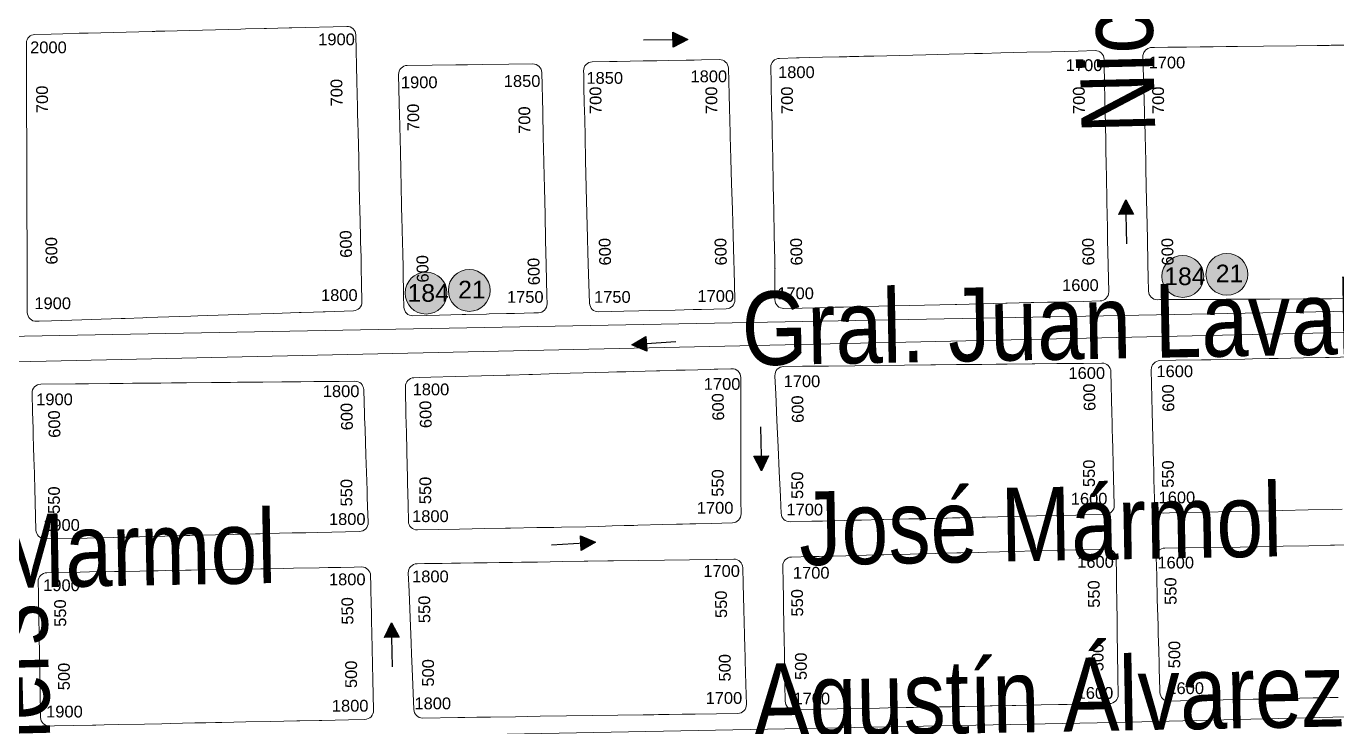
# Model space of a CAD drawing. Header units: millimetres. Extents: x 11558 to 23675, y 49449 to 61482.
# Drawn here: x 19057.3 to 19502.2, y 53947.7 to 54185.5 of the extents above; entities that cross this region are included whole.
import ezdxf

# ---------------------------------------------------------------- set-up
doc = ezdxf.new("R2010")
doc.units = ezdxf.units.MM
for name, color, linetype in [('0. plano base - nombres calles', 22, 'Continuous'), ('0. Plano Base - PLANO', 254, 'Continuous'), ('0. Plano base - sentido calles', 253, 'Continuous'), ('7. puesta en valor CC la lucila', 212, 'Continuous'), ('numeración', 7, 'Continuous')]:
    doc.layers.add(name, color=color, linetype=linetype)
for name, color, linetype, true_color in [('Linea 184 IDA', 7, 'Continuous', 0x3d3d3d), ('Linea 184 REGRESO', 7, 'Continuous', 0x18f75b), ('Linea 21 IDA Ramal F', 7, 'Continuous', 0x001861)]:
    doc.layers.add(name, color=color, linetype=linetype, true_color=true_color)
doc.layers.get('7. puesta en valor CC la lucila').off()
doc.styles.get("Standard").update_dxf_attribs({"font": 'arial.ttf'})

# ---------------------------------------------------------------- blocks, each defined once
blk = doc.blocks.new('MANZANAS')
at = {"layer": '0. Plano Base - PLANO', "color": 0, "linetype": 'Continuous', "lineweight": 5}
for points in [[(5639530.33, 6178144.8), (5639523.85, 6178141.29), (5639523.32, 6178141), (5639515.46, 6178136.86), (5639505.31, 6178131.53), (5639502.91, 6178130.27), (5639497.36, 6178127.35), (5639492.18, 6178124.63), (5639489.74, 6178123.34), (5639483.12, 6178119.86), (5639482.3, 6178119.43), (5639475.61, 6178115.91), (5639472.29, 6178114.17), (5639471.55, 6178113.78, -0.409498), (5639467.52, 6178114.99), (5639465.24, 6178119.17), (5639463.17, 6178122.96), (5639458.97, 6178130.63), (5639454.7, 6178138.45), (5639450.58, 6178145.98), (5639447.42, 6178151.77), (5639446.46, 6178153.52), (5639444.19, 6178157.66), (5639442.23, 6178161.23), (5639442.01, 6178161.62), (5639440.17, 6178164.92), (5639438.64, 6178167.66), (5639438.25, 6178168.36), (5639434.48, 6178175.16), (5639433.68, 6178176.59), (5639431.12, 6178181.19), (5639429.25, 6178184.55), (5639428.94, 6178185.11), (5639428.78, 6178186.09), (5639428.92, 6178187.07), (5639429.34, 6178187.96), (5639430.01, 6178188.7), (5639430.38, 6178188.89), (5639431.16, 6178189.31), (5639435.2, 6178191.46), (5639437.54, 6178192.71), (5639440.81, 6178194.46), (5639444.86, 6178196.62), (5639448.75, 6178198.69), (5639452.71, 6178200.8), (5639456.08, 6178202.61), (5639463.81, 6178206.72), (5639473.63, 6178211.96), (5639479.92, 6178215.36), (5639483.5, 6178217.29), (5639484.1, 6178217.62), (5639487.98, 6178219.75)], [(5639560.05, 6178079.56), (5639557.2, 6178078), (5639549.93, 6178074.03), (5639542.28, 6178069.84), (5639534.55, 6178065.62), (5639527.05, 6178061.52), (5639519.21, 6178057.24), (5639513.41, 6178054.07), (5639508.59, 6178051.43), (5639506.81, 6178050.46, -0.413328), (5639502.74, 6178051.64), (5639501.95, 6178053.07), (5639500.05, 6178056.52), (5639498.85, 6178058.7), (5639497.17, 6178061.76), (5639495.9, 6178064.07), (5639491.82, 6178071.48), (5639487.57, 6178079.21), (5639482.97, 6178087.55), (5639480.67, 6178091.73, -0.415686), (5639481.87, 6178095.81), (5639486.62, 6178098.4), (5639494.28, 6178102.56), (5639497.03, 6178104.06), (5639501.92, 6178106.72), (5639507.15, 6178109.57), (5639509.46, 6178110.82), (5639514.41, 6178113.52), (5639517.1, 6178114.98), (5639524.72, 6178119.12), (5639531.26, 6178122.68), (5639532.35, 6178123.27), (5639539.08, 6178126.93)], [(5639588.3, 6178022.25), (5639585.78, 6178020.87), (5639584.46, 6178020.15), (5639580.85, 6178018.17), (5639572.88, 6178013.81), (5639565.22, 6178009.62), (5639562.95, 6178008.38), (5639557.81, 6178005.56), (5639550.29, 6178001.45), (5639549.66, 6178001.11), (5639545.68, 6177998.93), (5639545.15, 6177998.64), (5639544.92, 6177998.51), (5639541.32, 6177996.54), (5639537.86, 6177994.65, -0.412389), (5639533.8, 6177995.83), (5639531.21, 6178000.49), (5639530.26, 6178002.19), (5639528.87, 6178004.71), (5639527.1, 6178007.9), (5639525.3, 6178011.14), (5639524.35, 6178012.85), (5639522.73, 6178015.76), (5639518.41, 6178023.54), (5639514.58, 6178030.44), (5639511.48, 6178036.03, -0.418391), (5639512.68, 6178040.13), (5639525.22, 6178046.86), (5639525.26, 6178046.67), (5639532.84, 6178050.82), (5639535.28, 6178052.16), (5639540.38, 6178054.96), (5639545.57, 6178057.81), (5639548.08, 6178059.18), (5639555.64, 6178063.33), (5639562.1, 6178066.87), (5639563.33, 6178067.54), (5639570.85, 6178071.66)]]:
    blk.add_lwpolyline(points, format="xyb", dxfattribs=at)
for points in [[(5639356.3, 6178053.94), (5639351.66, 6178062.99), (5639351.55, 6178063.21), (5639351.5, 6178063.3), (5639350.1, 6178065.85), (5639348.1, 6178069.52), (5639345.99, 6178073.38), (5639341.98, 6178080.73), (5639341.78, 6178081.08), (5639340.24, 6178083.91), (5639337.71, 6178088.55), (5639333.57, 6178096.13), (5639329.44, 6178103.68), (5639328.05, 6178106.24), (5639325.27, 6178111.32), (5639321.29, 6178118.62), (5639318.74, 6178123.28, -0.413142), (5639319.93, 6178127.34), (5639324.97, 6178130.12), (5639325.76, 6178130.56), (5639328.85, 6178132.26), (5639332.69, 6178134.38), (5639337.73, 6178137.15), (5639340, 6178138.4), (5639340.75, 6178138.82), (5639343.52, 6178140.34), (5639345.04, 6178141.18), (5639346.61, 6178142.04), (5639346.87, 6178142.19), (5639347.96, 6178142.79), (5639363.51, 6178151.35), (5639370.42, 6178155.16), (5639374.86, 6178157.61), (5639377.99, 6178159.33), (5639380.28, 6178160.6), (5639380.33, 6178160.62), (5639385.75, 6178163.61), (5639393.55, 6178167.9), (5639400.89, 6178171.95), (5639408.82, 6178176.32), (5639413.79, 6178179.06, -0.415546), (5639417.87, 6178177.87), (5639419.52, 6178174.85), (5639420.87, 6178172.36), (5639422.38, 6178169.59), (5639423.72, 6178167.14), (5639424.36, 6178165.97), (5639428.57, 6178158.23), (5639431.24, 6178153.33), (5639432.61, 6178150.82), (5639435, 6178146.43), (5639436.86, 6178143.01), (5639440.87, 6178135.65), (5639441.07, 6178135.3), (5639445.19, 6178127.73), (5639447.19, 6178124.06), (5639449.22, 6178120.33), (5639455.68, 6178108.47, -0.413078), (5639454.49, 6178104.41), (5639449.48, 6178101.65), (5639445.18, 6178099.29), (5639441.78, 6178097.41), (5639441.47, 6178097.24), (5639438.9, 6178095.83), (5639434.8, 6178093.57), (5639434.03, 6178093.15), (5639426.86, 6178089.21), (5639426.5, 6178089.02), (5639411.89, 6178080.98), (5639411.38, 6178080.7), (5639388.69, 6178068.23), (5639380.99, 6178063.99), (5639378.11, 6178062.41), (5639375.56, 6178061.01), (5639373.4, 6178059.82), (5639365.83, 6178055.66), (5639360.41, 6178052.68, -0.422717)], [(5639312.61, 6178026.8), (5639305.12, 6178022.69, -0.411072), (5639301.06, 6178023.85), (5639297.82, 6178029.62), (5639294.57, 6178035.38), (5639294.01, 6178036.39), (5639293.07, 6178038.06), (5639292.32, 6178039.38), (5639290.54, 6178042.55), (5639290.17, 6178043.22), (5639286.15, 6178050.49), (5639281.97, 6178058.12), (5639281.89, 6178058.26), (5639277.58, 6178066.13), (5639273.53, 6178073.51), (5639270.82, 6178078.46), (5639269.4, 6178081.04), (5639269.34, 6178081.17), (5639268.22, 6178083.2), (5639265.46, 6178088.23), (5639265.26, 6178088.61), (5639263.5, 6178091.82), (5639262.89, 6178092.92, -0.415541), (5639264.09, 6178097), (5639269.24, 6178099.79), (5639271.15, 6178100.83), (5639271.52, 6178101.03), (5639275.4, 6178103.13), (5639279.3, 6178105.24), (5639283.34, 6178107.44), (5639286.77, 6178109.3), (5639292.08, 6178112.18), (5639294.47, 6178113.47), (5639296.74, 6178114.7), (5639302.02, 6178117.57, -0.411101), (5639306.07, 6178116.39), (5639310.45, 6178108.51), (5639312.62, 6178104.61), (5639316.79, 6178097.12), (5639317.32, 6178096.16), (5639321.02, 6178089.51), (5639323.07, 6178085.82), (5639325.14, 6178082.1), (5639329.46, 6178074.34), (5639333.66, 6178066.77), (5639337.89, 6178059.18), (5639339.41, 6178056.44), (5639344.3, 6178047.63, -0.415874), (5639343.13, 6178043.54), (5639335.71, 6178039.48), (5639333.26, 6178038.13), (5639327.87, 6178035.17), (5639320.14, 6178030.93), (5639317.08, 6178029.26)], [(5639245.75, 6177993.62), (5639243.81, 6177997.14), (5639242.64, 6177999.27), (5639240.94, 6178002.37), (5639239.29, 6178005.37), (5639236.92, 6178009.7), (5639235.2, 6178012.83), (5639231.07, 6178020.35), (5639229.56, 6178023.09), (5639228.26, 6178025.48), (5639226.87, 6178028.01), (5639226.43, 6178028.81), (5639223.02, 6178035.02), (5639222.62, 6178035.74), (5639221.03, 6178038.63), (5639220.12, 6178040.31), (5639218.56, 6178043.14), (5639215.98, 6178047.84), (5639214.43, 6178050.66), (5639212.3, 6178054.54), (5639210.09, 6178058.56), (5639207.73, 6178062.87, -0.417348), (5639208.94, 6178066.96), (5639216.34, 6178070.92), (5639223.5, 6178074.75), (5639226.97, 6178076.61), (5639231.47, 6178079.02), (5639239.35, 6178083.23), (5639246.52, 6178087.07, -0.411172), (5639250.57, 6178085.87), (5639256.96, 6178074.21), (5639261.18, 6178066.53), (5639262.91, 6178063.36), (5639265.34, 6178058.94), (5639269.44, 6178051.46), (5639273.78, 6178043.56), (5639277.94, 6178035.98), (5639281.96, 6178028.63), (5639287.04, 6178019.38), (5639288.33, 6178017.02, -0.413954), (5639287.15, 6178012.95), (5639285.81, 6178012.22), (5639280, 6178009.02), (5639277.63, 6178007.72), (5639272.54, 6178004.93), (5639271.66, 6178004.44), (5639265.58, 6178001.1), (5639264.78, 6178000.66), (5639264.51, 6178000.51), (5639257.75, 6177996.8), (5639249.82, 6177992.44, -0.413931)], [(5639489.58, 6178040.99), (5639482.93, 6178037.34), (5639480.68, 6178036.1), (5639476.64, 6178033.88), (5639469.01, 6178029.69), (5639461.17, 6178025.38), (5639453.78, 6178021.32), (5639452.85, 6178020.81), (5639446.22, 6178017.16), (5639444.02, 6178015.95), (5639442.38, 6178015.05), (5639442.12, 6178014.91), (5639438.64, 6178013), (5639435.26, 6178011.14), (5639434.82, 6178010.9), (5639433.3, 6178010.06), (5639430.99, 6178008.79), (5639423.61, 6178004.73), (5639422.79, 6178004.28), (5639416.93, 6178001.07), (5639415.92, 6178000.51), (5639414.68, 6177999.83), (5639411.88, 6177998.29), (5639408.23, 6177996.28), (5639405.34, 6177994.69), (5639404.66, 6177994.32), (5639402.17, 6177992.95), (5639395.69, 6177989.39, -0.407901), (5639391.65, 6177990.52), (5639390.37, 6177992.73), (5639388.81, 6177995.42), (5639384.56, 6178002.78), (5639380.32, 6178010.11), (5639375.83, 6178017.88), (5639372.72, 6178023.27), (5639372.68, 6178023.33), (5639371.37, 6178025.6), (5639368.24, 6178031.01, -0.424314), (5639369.43, 6178035.16), (5639375.08, 6178038.17), (5639375.3, 6178038.28), (5639382.82, 6178042.29), (5639390.78, 6178046.54), (5639405.65, 6178054.46), (5639413.51, 6178058.65), (5639413.56, 6178058.68), (5639414.92, 6178059.4), (5639421.23, 6178062.77), (5639428.76, 6178066.78), (5639433.08, 6178069.09), (5639436.37, 6178070.84), (5639443.88, 6178074.84), (5639444.72, 6178075.29), (5639451.27, 6178078.78), (5639459.23, 6178083.02), (5639464.8, 6178085.99, -0.40992), (5639468.83, 6178084.79), (5639475.61, 6178072.51), (5639477.15, 6178069.73), (5639478.18, 6178067.85), (5639479.83, 6178064.88), (5639481.33, 6178062.16), (5639484.06, 6178057.21), (5639490.76, 6178045.07, -0.414722)], [(5639091.92, 6178018.02), (5639096.79, 6178020.71), (5639100.16, 6178022.57), (5639105.03, 6178025.27), (5639107.75, 6178026.77), (5639115.23, 6178030.91), (5639122.79, 6178035.09), (5639126.77, 6178037.29), (5639127.54, 6178037.72), (5639127.86, 6178037.89), (5639128.08, 6178038.01), (5639130.55, 6178039.38), (5639137.85, 6178043.42), (5639145.54, 6178047.67), (5639153.11, 6178051.86), (5639154.53, 6178052.65), (5639160.03, 6178055.69), (5639160.76, 6178056.09), (5639167.43, 6178059.78), (5639168.22, 6178060.22), (5639184.58, 6178069.27, -0.415118), (5639188.66, 6178068.09), (5639196.25, 6178054.28), (5639200.39, 6178046.73), (5639201.53, 6178044.65), (5639203.03, 6178041.93), (5639204.57, 6178039.12), (5639208.82, 6178031.38), (5639212.93, 6178023.89), (5639215.7, 6178018.85), (5639217.15, 6178016.21), (5639221.42, 6178008.43), (5639221.92, 6178007.52), (5639222.93, 6178005.68), (5639223.32, 6178004.98), (5639225.43, 6178001.13), (5639226.77, 6177998.7), (5639229.3, 6177994.08), (5639232.27, 6177988.67, -0.411218), (5639231.11, 6177984.62), (5639222.78, 6177979.93), (5639222.5, 6177979.77), (5639222.11, 6177979.55), (5639219.28, 6177977.96), (5639215.62, 6177975.9), (5639215.04, 6177975.58), (5639207.48, 6177971.33), (5639200.05, 6177967.14), (5639185.08, 6177958.73), (5639182.93, 6177957.51), (5639169.9, 6177950.19), (5639168.73, 6177949.53), (5639163.49, 6177946.58), (5639162.37, 6177945.95), (5639156.41, 6177942.6), (5639150.68, 6177939.38), (5639141.72, 6177934.34), (5639138.05, 6177932.27), (5639137.27, 6177931.83, -0.423049), (5639133.14, 6177933.06), (5639130.65, 6177937.8), (5639130.08, 6177938.9), (5639128.76, 6177941.41), (5639127.49, 6177943.82), (5639126.05, 6177946.57), (5639122.75, 6177952.88), (5639122.11, 6177954.1), (5639118.06, 6177961.83), (5639114.24, 6177969.1), (5639110.06, 6177977.09), (5639106.03, 6177984.78), (5639102.1, 6177992.28), (5639098.09, 6177999.93), (5639095.62, 6178004.63), (5639093.76, 6178008.18), (5639093.42, 6178008.84), (5639090.69, 6178014.05), (5639090.66, 6178014.11, -0.395646)], [(5639427.24, 6177933.84), (5639426.37, 6177933.37, -0.414763), (5639422.3, 6177934.57), (5639419.62, 6177939.52), (5639418.21, 6177942.11), (5639416.43, 6177945.39), (5639415.49, 6177947.13), (5639411.37, 6177954.71), (5639410.93, 6177955.53), (5639410.57, 6177956.19), (5639408.99, 6177959.1), (5639407.92, 6177961.08), (5639407.22, 6177962.38), (5639405.56, 6177965.42), (5639403.13, 6177969.91), (5639400.42, 6177974.9, -0.412272), (5639401.6, 6177978.96), (5639407.27, 6177982.09), (5639409.88, 6177983.53), (5639414.02, 6177985.81), (5639421.56, 6177989.97), (5639423.92, 6177991.27), (5639426.17, 6177992.52), (5639429.07, 6177994.12), (5639436.88, 6177998.42), (5639439.39, 6177999.81), (5639441.51, 6178000.98), (5639444.38, 6178002.56), (5639450.8, 6178006.11), (5639452.01, 6178006.78), (5639457.31, 6178009.7), (5639459.65, 6178010.99), (5639467.28, 6178015.2), (5639474.71, 6178019.3), (5639482.31, 6178023.49), (5639488.49, 6178026.91), (5639493.08, 6178029.43), (5639495.47, 6178030.76, -0.417283), (5639499.57, 6178029.55), (5639502.39, 6178024.3), (5639503.73, 6178021.81), (5639504.23, 6178020.89), (5639506.46, 6178016.74), (5639507.87, 6178014.12), (5639508.35, 6178013.22), (5639510.64, 6178008.97), (5639511.91, 6178006.61), (5639514.72, 6178001.4), (5639518.66, 6177994.08), (5639521.58, 6177988.66, -0.412689), (5639520.37, 6177984.6), (5639518.59, 6177983.63), (5639514.81, 6177981.57), (5639507.72, 6177977.71), (5639505.13, 6177976.29), (5639499.98, 6177973.49), (5639492.4, 6177969.35), (5639491.34, 6177968.78), (5639485.4, 6177965.54), (5639484.8, 6177965.21), (5639477.23, 6177961.09), (5639474.3, 6177959.49), (5639473.03, 6177958.8), (5639469.66, 6177956.96), (5639464.44, 6177954.12), (5639461.9, 6177952.73), (5639459.77, 6177951.58), (5639454.38, 6177948.63), (5639451.81, 6177947.23), (5639446.71, 6177944.46), (5639439.2, 6177940.36), (5639434.34, 6177937.71), (5639431.72, 6177936.29)], [(5639378.47, 6177980.05), (5639372.14, 6177976.55), (5639367.55, 6177974), (5639365.8, 6177973.04), (5639363.62, 6177971.83), (5639361.89, 6177970.87), (5639357.81, 6177968.61), (5639350.41, 6177964.52), (5639349.14, 6177963.81), (5639347.33, 6177962.81), (5639346.32, 6177962.25), (5639342.73, 6177960.26), (5639338.79, 6177958.08), (5639334.94, 6177955.95), (5639327.64, 6177951.96), (5639325.38, 6177950.73), (5639320.29, 6177947.97), (5639312.49, 6177943.73), (5639310.97, 6177942.9), (5639304.83, 6177939.56), (5639297.26, 6177935.45), (5639284.67, 6177928.6, -0.41324), (5639280.61, 6177929.8), (5639277.97, 6177934.61), (5639277.91, 6177934.72), (5639274.32, 6177941.27), (5639273.98, 6177941.89), (5639270.99, 6177947.35), (5639269.83, 6177949.47), (5639269.71, 6177949.69), (5639265.53, 6177957.32), (5639265.28, 6177957.76), (5639262.6, 6177962.66), (5639259.59, 6177968.15), (5639258.66, 6177969.85, -0.412397), (5639259.83, 6177973.92), (5639261.57, 6177974.88), (5639264.83, 6177976.7), (5639272.04, 6177980.7), (5639279.86, 6177985.05), (5639287.21, 6177989.14), (5639288.3, 6177989.74), (5639293.95, 6177992.89), (5639295.02, 6177993.48), (5639302.38, 6177997.58), (5639306.15, 6177999.67), (5639310.02, 6178001.82), (5639317.57, 6178006.02), (5639320, 6178007.37), (5639322.71, 6178008.88), (5639325.1, 6178010.21), (5639331.81, 6178013.94), (5639332.84, 6178014.51), (5639337.64, 6178017.18), (5639340.28, 6178018.65), (5639347.8, 6178022.83), (5639348.91, 6178023.45), (5639350.02, 6178024.07), (5639353.83, 6178026.18), (5639354.12, 6178026.35, -0.422334), (5639358.24, 6178025.11), (5639358.27, 6178025.05), (5639360.68, 6178020.41), (5639361.23, 6178019.36), (5639363.29, 6178015.41), (5639364.79, 6178012.52), (5639364.98, 6178012.15), (5639365.18, 6178011.77), (5639365.8, 6178010.57), (5639367.42, 6178007.46), (5639368.88, 6178004.67), (5639369.13, 6178004.18), (5639370.22, 6178002.09), (5639373.09, 6177996.56), (5639374.51, 6177993.84), (5639377.1, 6177988.87), (5639377.51, 6177988.12), (5639379.66, 6177984.09, -0.410107)], [(5639311.71, 6177873.92), (5639304.79, 6177886.03), (5639302.37, 6177890.26), (5639300.46, 6177893.61), (5639296.25, 6177900.96), (5639291.81, 6177908.75), (5639288.68, 6177914.21, -0.421663), (5639289.87, 6177918.34), (5639292.15, 6177919.57), (5639293.54, 6177920.32), (5639297.43, 6177922.41), (5639300.15, 6177923.88), (5639302.82, 6177925.31), (5639306.85, 6177927.48), (5639310.79, 6177929.6), (5639314.42, 6177931.56), (5639316.68, 6177932.77), (5639317.17, 6177933.03), (5639318.39, 6177933.69), (5639321.12, 6177935.16), (5639325.75, 6177937.65), (5639325.86, 6177937.71), (5639333.45, 6177941.8), (5639339.8, 6177945.22), (5639340.89, 6177945.81), (5639346.92, 6177949.05), (5639348.59, 6177949.95), (5639356.22, 6177954.06), (5639363.85, 6177958.16), (5639371.33, 6177962.19), (5639379.23, 6177966.44), (5639379.63, 6177966.66), (5639384.55, 6177969.31, -0.410553), (5639388.6, 6177968.12), (5639391.24, 6177963.36), (5639395.48, 6177955.71), (5639399.64, 6177948.2), (5639399.8, 6177947.92), (5639401.73, 6177944.43), (5639403.29, 6177941.62), (5639403.9, 6177940.53), (5639407.83, 6177933.43), (5639411.11, 6177927.52, -0.417968), (5639409.91, 6177923.42), (5639397.18, 6177916.57), (5639393.3, 6177914.48), (5639389.43, 6177912.41), (5639388.24, 6177911.76), (5639387.86, 6177911.56), (5639386.24, 6177910.69), (5639384.82, 6177909.92), (5639383.1, 6177909), (5639382.89, 6177908.89), (5639381.63, 6177908.21), (5639374.11, 6177904.16), (5639366.39, 6177900.01), (5639358.74, 6177895.9), (5639350.81, 6177891.63), (5639343.5, 6177887.7), (5639336, 6177883.66), (5639331.86, 6177881.44), (5639328.35, 6177879.55), (5639326.18, 6177878.38), (5639315.73, 6177872.76, -0.406744)], [(5639169.8, 6177868.84), (5639162.92, 6177881.2), (5639158.75, 6177888.69), (5639158.32, 6177889.46), (5639155.7, 6177894.18), (5639155.38, 6177894.75), (5639154.81, 6177895.78), (5639154.52, 6177896.3), (5639153.04, 6177898.95), (5639150.24, 6177903.97), (5639147.2, 6177909.45, -0.419799), (5639148.41, 6177913.56), (5639158.83, 6177919.1), (5639158.99, 6177919.18), (5639162.68, 6177921.15), (5639169.12, 6177924.57), (5639173.16, 6177926.72), (5639175.9, 6177928.17), (5639176.8, 6177928.66), (5639184.22, 6177932.6), (5639184.43, 6177932.71), (5639187.6, 6177934.4), (5639191.26, 6177936.34), (5639191.66, 6177936.56), (5639192.13, 6177936.81), (5639199.57, 6177940.76), (5639205.29, 6177943.81), (5639207.38, 6177944.92), (5639213.04, 6177947.93), (5639214.98, 6177948.96), (5639220.63, 6177951.96), (5639222.73, 6177953.08), (5639226.37, 6177955.01), (5639230.29, 6177957.1), (5639231.82, 6177957.91), (5639236.34, 6177960.32), (5639237.88, 6177961.13), (5639242.55, 6177963.62, -0.407331), (5639246.57, 6177962.44), (5639250.64, 6177955.21), (5639251.28, 6177954.06), (5639252.16, 6177952.51), (5639253.2, 6177950.66), (5639257.45, 6177943.11), (5639261.81, 6177935.35), (5639263.37, 6177932.57), (5639264.45, 6177930.65), (5639265.97, 6177927.96), (5639268.67, 6177923.16, -0.417654), (5639267.49, 6177919.05), (5639255.06, 6177912.25), (5639251.53, 6177910.32), (5639247.4, 6177908.06), (5639239.85, 6177903.92), (5639237.89, 6177902.83), (5639236.51, 6177902.07), (5639232.44, 6177899.82), (5639230.02, 6177898.48), (5639224.64, 6177895.51), (5639216.98, 6177891.27), (5639216.05, 6177890.75), (5639209.54, 6177887.15), (5639205.12, 6177884.71), (5639202.01, 6177882.99), (5639200.15, 6177881.96), (5639197.67, 6177880.59), (5639194.31, 6177878.73), (5639182.64, 6177872.27), (5639182.25, 6177872.07), (5639173.81, 6177867.64, -0.406979)], [(5639206.01, 6177812.72), (5639204.58, 6177811.94, -0.41519), (5639200.5, 6177813.15), (5639199.4, 6177815.19), (5639197.09, 6177819.44), (5639193.23, 6177826.55), (5639190.71, 6177831.21), (5639186.9, 6177838.24), (5639186.69, 6177838.63), (5639182.99, 6177845.45), (5639180.42, 6177850.18), (5639178.56, 6177853.62, -0.413996), (5639179.76, 6177857.69), (5639186.65, 6177861.43), (5639186.88, 6177861.55), (5639192.49, 6177864.6), (5639199.94, 6177868.65), (5639202.93, 6177870.27), (5639207.55, 6177872.78), (5639209.52, 6177873.85), (5639213.03, 6177875.76), (5639215.16, 6177876.91), (5639221.14, 6177880.16), (5639222.85, 6177881.09), (5639230.59, 6177885.29), (5639238.06, 6177889.35), (5639243.62, 6177892.37), (5639244.88, 6177893.05), (5639245.56, 6177893.42), (5639250.28, 6177895.99), (5639253.34, 6177897.65), (5639261.05, 6177901.84), (5639263.67, 6177903.26), (5639265.5, 6177904.25), (5639266.76, 6177904.94), (5639267.47, 6177905.33), (5639271.46, 6177907.49), (5639273.67, 6177908.69, -0.413096), (5639277.73, 6177907.5), (5639279.26, 6177904.7), (5639280.69, 6177902.11), (5639281.58, 6177900.47), (5639284.59, 6177894.99), (5639287.73, 6177889.24), (5639289.02, 6177886.9), (5639292.84, 6177879.92), (5639294.13, 6177877.57), (5639294.84, 6177876.26), (5639297.1, 6177872.15), (5639299.72, 6177867.36, -0.414546), (5639298.53, 6177863.29), (5639293.65, 6177860.62), (5639285.68, 6177856.26), (5639284.93, 6177855.86), (5639279.15, 6177852.7), (5639278.24, 6177852.2), (5639270.5, 6177847.97), (5639263.08, 6177843.91), (5639255.91, 6177840), (5639255.73, 6177839.9), (5639254.03, 6177838.97), (5639251.11, 6177837.37), (5639249.17, 6177836.31), (5639247.88, 6177835.61), (5639240.51, 6177831.58), (5639238.07, 6177830.24), (5639232.88, 6177827.41), (5639225.12, 6177823.16), (5639220.85, 6177820.83), (5639218.41, 6177819.5), (5639217.39, 6177818.94)]]:
    blk.add_lwpolyline(points, format="xyb", close=True, dxfattribs=at)
blk = doc.blocks.new('21 azul')
at = {"layer": 'Linea 21 IDA Ramal F', "lineweight": 211, "true_color": 0xededed}
h = blk.add_hatch(color=7, dxfattribs=at)
h.dxf.hatch_style = 1
edge = h.paths.add_edge_path()
edge.add_arc((0, 0), 7.11, 0, 360)
at = {"layer": 'Linea 21 IDA Ramal F', "lineweight": 9}
blk.add_circle((0, 0), 7.11, dxfattribs=at)
at = {"layer": 'Linea 21 IDA Ramal F', "lineweight": 211, "insert": (-3.78, 3.29), "char_height": 6, "attachment_point": 1}
blk.add_mtext_dynamic_manual_height_columns('21', width=8.5711, gutter_width=12.5, heights=[0], dxfattribs=at)
blk = doc.blocks.new('184 vuelta')
at = {"layer": 'Linea 184 REGRESO', "lineweight": 211, "true_color": 0xededed}
h = blk.add_hatch(color=7, dxfattribs=at)
h.dxf.hatch_style = 1
edge = h.paths.add_edge_path()
edge.add_arc((0, 0), 7.11, 0, 360)
at = {"layer": 'Linea 184 REGRESO', "lineweight": 9}
blk.add_circle((0, 0), 7.11, dxfattribs=at)
at = {"layer": 'Linea 184 REGRESO', "lineweight": 15, "insert": (-6.26, 3.05), "char_height": 6, "attachment_point": 1}
blk.add_mtext_dynamic_manual_height_columns('184', width=16.4579, gutter_width=12.5, heights=[0], dxfattribs=at)

msp = doc.modelspace()

# ---------------------------------------------------------------- hatches: boundary and pattern name
at = {"layer": '0. Plano base - sentido calles', "linetype": 'Continuous', "lineweight": 25, "ltscale": 2, "true_color": 0x1a1a1a}
h = msp.add_hatch(color=250, dxfattribs=at)
h.dxf.hatch_style = 1
h.paths.add_polyline_path([(19281.88, 54181.04), (19276.85, 54183.48), (19276.88, 54180.98)])
h.paths.add_polyline_path([(19281.88, 54181.04), (19276.88, 54180.98), (19276.91, 54178.48)])
h = msp.add_hatch(color=250, dxfattribs=at)
h.dxf.hatch_style = 1
h.paths.add_polyline_path([(19430.59, 54126.64), (19428.2, 54121.58), (19430.7, 54121.64)])
h.paths.add_polyline_path([(19430.59, 54126.64), (19430.7, 54121.64), (19433.2, 54121.69)])
h = msp.add_hatch(color=250, dxfattribs=at)
h.dxf.hatch_style = 1
h.paths.add_polyline_path([(19262.84, 54077.35), (19268.01, 54075.22), (19267.83, 54077.71)])
h.paths.add_polyline_path([(19262.84, 54077.35), (19267.83, 54077.71), (19267.65, 54080.2)])
h = msp.add_hatch(color=250, dxfattribs=at)
h.dxf.hatch_style = 1
h.paths.add_polyline_path([(19306.86, 54034.56), (19309.25, 54039.62), (19306.75, 54039.56)])
h.paths.add_polyline_path([(19306.86, 54034.56), (19306.75, 54039.56), (19304.25, 54039.51)])
h = msp.add_hatch(color=250, dxfattribs=at)
h.dxf.hatch_style = 1
h.paths.add_polyline_path([(19250.56, 54010.36), (19245.41, 54012.55), (19245.56, 54010.05)])
h.paths.add_polyline_path([(19250.56, 54010.36), (19245.56, 54010.05), (19245.72, 54007.56)])
h = msp.add_hatch(color=250, dxfattribs=at)
h.dxf.hatch_style = 1
h.paths.add_polyline_path([(19181.3, 53983), (19178.9, 53977.95), (19181.4, 53978)])
h.paths.add_polyline_path([(19181.3, 53983), (19181.4, 53978), (19183.9, 53978.05)])

# ---------------------------------------------------------------- linework, layer by layer
at = {"layer": '0. Plano base - sentido calles', "color": 250, "linetype": 'Continuous', "lineweight": 25, "ltscale": 2, "true_color": 0x1a1a1a}
for points in [[(19266.88, 54180.86), (19281.88, 54181.04), (19276.91, 54178.48), (19276.85, 54183.48), (19281.88, 54181.04)], [(19430.92, 54111.64), (19430.59, 54126.64), (19433.2, 54121.69), (19428.2, 54121.58), (19430.59, 54126.64)], [(19277.81, 54078.43), (19262.84, 54077.35), (19267.65, 54080.2), (19268.01, 54075.22), (19262.84, 54077.35)], [(19306.53, 54049.56), (19306.86, 54034.56), (19304.25, 54039.51), (19309.25, 54039.62), (19306.86, 54034.56)], [(19235.58, 54009.45), (19250.56, 54010.36), (19245.72, 54007.56), (19245.41, 54012.55), (19250.56, 54010.36)], [(19181.62, 53968), (19181.3, 53983), (19183.9, 53978.05), (19178.9, 53977.95), (19181.3, 53983)]]:
    msp.add_lwpolyline(points, dxfattribs=at)
at = {"layer": 'Linea 184 IDA', "lineweight": 15}
msp.add_lwpolyline([(16878.08, 55675.73), (16878.08, 55675.73), (17560.61, 55699.89), (18038.89, 55717.75), (18690.12, 55742.26), (19230.3, 55762.91), (19236.52, 55614.09), (19251.64, 55253.73), (19262.26, 55226.04), (19274.53, 55208.74), (19283.65, 54973.8), (19287.89, 54757.11), (19014.44, 54750.37), (18782.58, 54745.19), (18798.61, 54167.16), (18802.28, 53937.09), (19426.76, 53949.15), (19593.58, 53953.2), (19584.37, 53851.92), (19560.85, 53617.56), (19560.94, 53604.07), (19532.14, 53324.74)], dxfattribs=at)
at = {"layer": 'Linea 184 REGRESO', "lineweight": 15}
msp.add_lwpolyline([(19559.15, 53371.86), (19618.58, 53946.79), (19621.52, 53954.06), (19769.06, 53957.45), (19772.53, 54078.63), (19617.99, 54075.77), (19596.44, 54083.61), (18925.72, 54068.75), (18922.92, 54234.62)], dxfattribs=at)
at = {"layer": 'Linea 21 IDA Ramal F', "lineweight": 15}
msp.add_lwpolyline([(19562.13, 53371.55), (19621.52, 53946.06), (19625.4, 53955.63), (19767.33, 53958.9), (19770.79, 54073.68), (19635.35, 54071.36), (19585.14, 54090.3), (18810.43, 54075.61), (18549.02, 54068.43), (18529.95, 54738.19), (17132.56, 54699.44), (17130.04, 54812.7), (17036.25, 54809.78), (17066.66, 55023.36), (17072.07, 55096.53), (17078.98, 55194.89), (16604.74, 55179.32), (16699.03, 55011.97)], dxfattribs=at)

# ---------------------------------------------------------------- block references
at = {"layer": '0. Plano Base - PLANO', "color": 28, "lineweight": 5, "true_color": 0x0d0d0d, "rotation": 332.5463477508169}
msp.add_blockref('MANZANAS', (-7833237.48, -2828296.13), dxfattribs=at)
at = {"layer": '7. puesta en valor CC la lucila', "color": 250, "lineweight": 30, "rotation": 332.5463477508169}
msp.add_blockref('MANZANAS', (-7833237.48, -2828296.13), dxfattribs=at)
at = {"layer": 'Linea 184 REGRESO', "lineweight": 15}
for p in [(19449.9, 54100.59), (19193.03, 54094.93)]:
    msp.add_blockref('184 vuelta', p, dxfattribs=at)
at = {"layer": 'Linea 21 IDA Ramal F', "color": 188, "lineweight": 15, "true_color": 0x0a090b}
for p in [(19464.89, 54101.29), (19207.71, 54095.82)]:
    msp.add_blockref('21 azul', p, dxfattribs=at)

# ---------------------------------------------------------------- texts
at = {"layer": '0. plano base - nombres calles', "color": 250, "lineweight": 15, "true_color": 0x1a1a1a, "char_height": 25, "attachment_point": 1}
for s, insert, rotation in [('{\\fArial Narrow|b0|i0|c0|p34;Nicolas Avellaneda}', (19415.62, 54148.82), 91.4248), ('{\\fArial Narrow|b0|i0|c0|p34;Gral. Juan Lavalle}', (19299.96, 54095.33), 1.0744), ('{\\fArial Narrow|b0|i0|c0|p34;José Mármol}', (19319.43, 54027.48), 1.0744), ('{\\fArial Narrow|b0|i0|c0|p34;José Marmol}', (18977.97, 54018.43), 1.0744), ('{\\fArial Narrow|b0|i0|c0|p34;Virrey Santiago de Liniers}', (19047.5, 53661.44), 91.4248), ('{\\fArial Narrow|b0|i0|c0|p34;Agustín Álvarez}', (19303.86, 53969.06), 1.0744)]:
    msp.add_mtext_dynamic_manual_height_columns(s, width=329.255, gutter_width=12.5, heights=[0], dxfattribs=dict(at, insert=insert, rotation=rotation))
at = {"layer": 'numeración', "color": 251, "true_color": 0x606162, "char_height": 4, "attachment_point": 1}
for s, insert in [('2000', (19058.63, 54180.36)), ('1900', (19156.43, 54183.07)), ('1700', (19438.31, 54175.21)), ('1800', (19312.53, 54171.93)), ('1700', (19410.21, 54174.31)), ('1900', (19184.5, 54168.5)), ('1850', (19219.42, 54168.92)), ('1850', (19247.47, 54169.98)), ('1800', (19282.81, 54170.52)), ('1600', (19408.95, 54099.62)), ('1800', (19157.38, 54096.24)), ('1750', (19220.5, 54095.62)), ('1750', (19250.06, 54095.62)), ('1700', (19285.17, 54095.93)), ('1700', (19312.26, 54096.85)), ('1900', (19060.07, 54093.47)), ('1600', (19411.11, 54069.77)), ('1600', (19440.98, 54070.39)), ('1800', (19188.48, 54064.23)), ('1700', (19287.32, 54066.08)), ('1700', (19314.42, 54067)), ('1900', (19060.69, 54060.85)), ('1800', (19157.99, 54063.62)), ('1700', (19284.95, 54024.02)), ('1600', (19411.9, 54027.12)), ('1600', (19441.7, 54027.55)), ('1800', (19160.07, 54020.19)), ('1800', (19188.29, 54021.18)), ('1700', (19315.38, 54023.43)), ('1900', (19063.07, 54018.2)), ('1700', (19287.14, 54002.57)), ('1700', (19317.57, 54001.97)), ('1600', (19414.09, 54005.67)), ('1600', (19441.3, 54005.43)), ('1900', (19063.07, 53997.74)), ('1800', (19160.07, 53999.73)), ('1800', (19188.29, 54000.72)), ('1600', (19444.69, 53962.78)), ('1800', (19189.09, 53957.62)), ('1700', (19287.93, 53959.46)), ('1700', (19317.77, 53959.27)), ('1600', (19413.89, 53961.17)), ('1900', (19064.07, 53954.84)), ('1800', (19161.06, 53956.82))]:
    msp.add_mtext_dynamic_manual_height_columns(s, width=16.0314, gutter_width=12.5, heights=[0], dxfattribs=dict(at, insert=insert))
for s, insert, rotation in [('700', (19160.7, 54158.29), 90.6203), ('700', (19060.75, 54156.01), 90.6203), ('700', (19248.63, 54155.69), 90.6203), ('700', (19287.95, 54155.69), 90.6203), ('700', (19313.63, 54155.69), 90.6203), ('700', (19412.71, 54155.69), 90.6203), ('700', (19439.61, 54155.69), 90.6203), ('700', (19186.73, 54149.88), 90.6203), ('700', (19224.48, 54148.96), 90.6203), ('600', (19063.97, 54104.57), 91.3686), ('600', (19163.92, 54106.86), 91.3686), ('600', (19251.85, 54104.26), 91.3686), ('600', (19291.17, 54104.26), 91.3686), ('600', (19316.85, 54104.26), 91.3686), ('600', (19415.93, 54104.26), 91.3686), ('600', (19442.83, 54104.26), 91.3686), ('600', (19189.95, 54098.45), 91.3686), ('600', (19227.7, 54097.53), 91.3686), ('600', (19416.31, 54054.84), 91.3686), ('600', (19290.25, 54051.56), 91.3686), ('600', (19317.27, 54050.8), 91.3686), ('600', (19443.07, 54054.58), 91.3686), ('600', (19164.22, 54048.27), 91.3686), ('600', (19190.98, 54049.03), 91.3686), ('600', (19064.94, 54045.74), 91.3686), ('550', (19416.08, 54029.06), 89.8705), ('550', (19442.85, 54028.81), 89.8705), ('550', (19290.03, 54025.78), 89.8705), ('550', (19317.04, 54025.02), 89.8705), ('550', (19064.72, 54019.96), 89.8705), ('550', (19164, 54022.49), 89.8705), ('550', (19190.76, 54023.25), 89.8705), ('550', (19417.77, 53988.06), 90.5596), ('550', (19443.82, 53989.05), 90.5596), ('550', (19291.22, 53984.57), 90.5596), ('550', (19317.05, 53985.08), 90.5596), ('550', (19066.88, 53981.59), 90.5596), ('550', (19164.38, 53982.34), 90.5596), ('550', (19190.49, 53982.84), 90.5596), ('500', (19418.99, 53966.54), 89.8705), ('500', (19445.04, 53967.53), 89.8705), ('500', (19292.43, 53963.05), 89.8705), ('500', (19318.26, 53963.56), 89.8705), ('500', (19068.09, 53960.08), 89.8705), ('500', (19165.59, 53960.82), 89.8705), ('500', (19191.71, 53961.32), 89.8705)]:
    msp.add_mtext_dynamic_manual_height_columns(s, width=16.0314, gutter_width=12.5, heights=[0], dxfattribs=dict(at, insert=insert, rotation=rotation))

doc.saveas('drawing.dxf')
